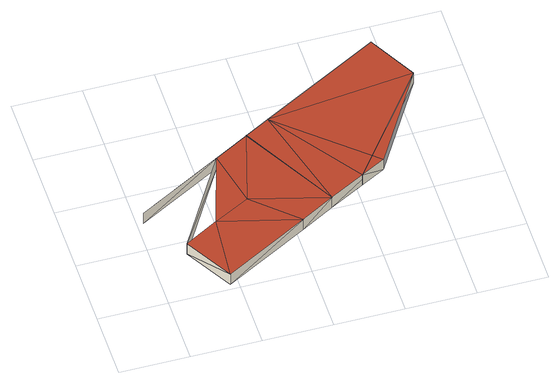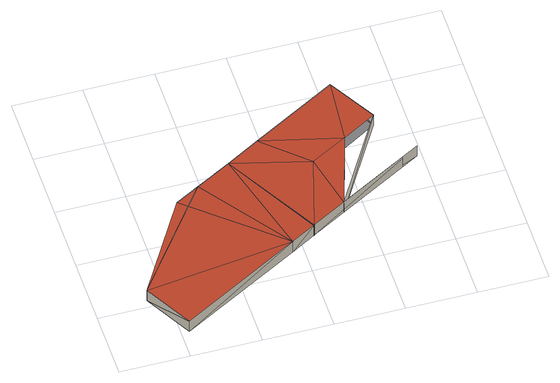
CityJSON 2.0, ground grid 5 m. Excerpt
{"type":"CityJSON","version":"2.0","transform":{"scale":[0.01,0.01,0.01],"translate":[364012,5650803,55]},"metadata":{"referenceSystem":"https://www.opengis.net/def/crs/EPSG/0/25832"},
"CityObjects":{
"building1":{"type":"Building","attributes":{"Geometrietyp2DReferenz":"2000","Gemeindeschluessel":"05315000","function":"53001_1800","roofType":"9999","measuredHeight":1},"geometry":[{"type":"MultiSurface","lod":"2","boundaries":[[[0,1,2]],[[1,3,2]],[[4,5,0]],[[5,1,0]],[[6,7,4]],[[7,5,4]],[[8,9,6]],[[9,7,6]],[[10,11,8]],[[11,9,8]],[[12,13,10]],[[13,11,10]],[[14,15,12]],[[15,13,12]],[[16,17,14]],[[17,15,14]],[[18,19,16]],[[19,17,16]],[[20,21,18]],[[21,19,18]],[[22,23,20]],[[23,21,20]],[[24,25,22]],[[25,23,22]],[[3,26,27]],[[27,26,24]],[[26,25,24]],[[2,3,27]],[[28,1,29]],[[29,1,7]],[[29,7,23]],[[23,7,9]],[[23,9,11]],[[23,11,13]],[[23,13,19]],[[19,13,21]],[[21,13,17]],[[17,13,15]],[[25,26,28]],[[28,26,3]],[[25,28,29]],[[25,29,23]],[[30,31,0]],[[31,6,0]],[[31,22,6]],[[22,8,6]],[[22,10,8]],[[22,12,10]],[[22,18,12]],[[18,20,12]],[[20,16,12]],[[16,14,12]],[[24,30,27]],[[30,2,27]],[[24,31,30]],[[24,22,31]]],"semantics":{"surfaces":[{"type":"WallSurface"},{"type":"GroundSurface"},{"type":"RoofSurface"}],"values":[0,0,0,0,0,0,0,0,0,0,0,0,0,0,0,0,0,0,0,0,0,0,0,0,0,0,0,0,1,1,1,1,1,1,1,1,1,1,1,1,1,1,2,2,2,2,2,2,2,2,2,2,2,2,2,2]}}]}
},
"vertices":[
[649,1061,175],[649,1061,75],[236,372,182],[236,372,82],[38,720,182],[38,720,82],[895,1201,173],[895,1201,73],[898,1203,173],[898,1203,73],[902,1205,173],[902,1205,73],[1076,1302,171],[1076,1302,71],[1943,1783,161],[1943,1783,61],[2135,1432,161],[2135,1432,61],[1541,642,170],[1541,642,70],[1716,739,168],[1716,739,68],[1288,504,173],[1288,504,73],[1046,366,175],[1046,366,75],[434,25,82],[434,25,182],[482,513,79],[738,652,76],[482,513,179],[738,652,176]
]}
